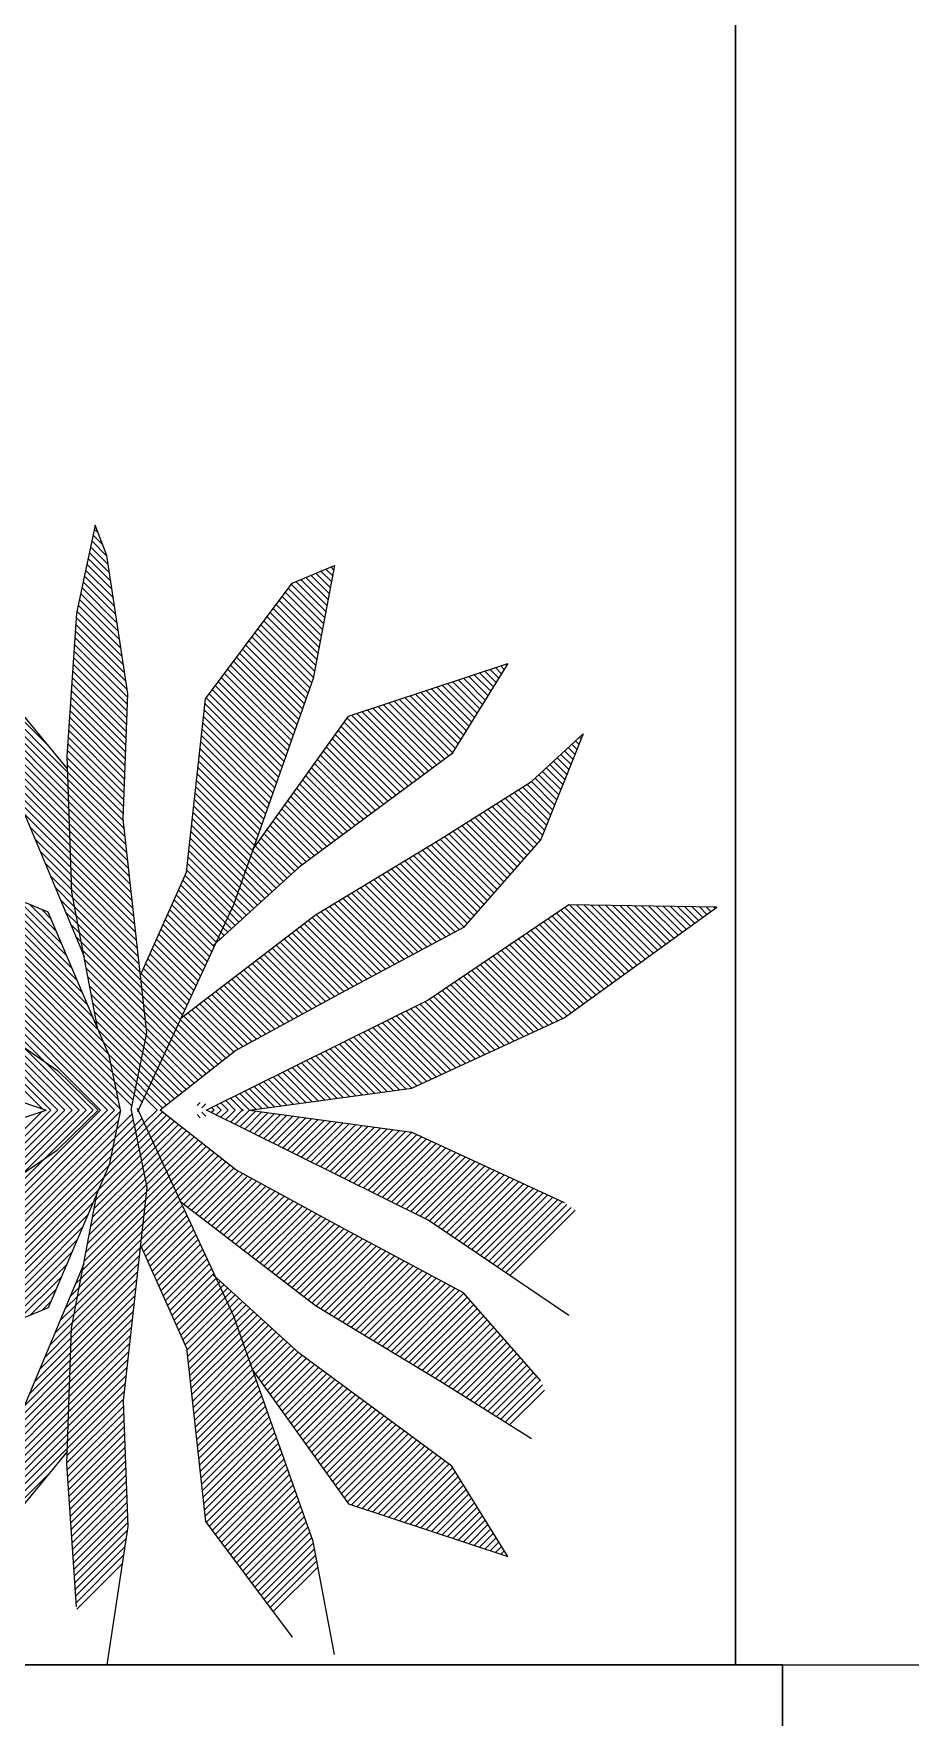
# Model space of a CAD drawing. Header units: millimetres. Extents: x 1993 to 4093, y 1262 to 2017.
# Drawn here: x 3575.36 to 3591.56, y 1297.12 to 1328.24 of the extents above; entities that cross this region are included whole.
import ezdxf

# ---------------------------------------------------------------- set-up
doc = ezdxf.new("R2010")
doc.units = ezdxf.units.MM
doc.layers.add('COLUMN', color=251, linetype='Continuous')
doc.layers.add('PLANNER', color=3, linetype='Continuous')
for name, color, linetype, lineweight in [('Decoratives', 252, 'Continuous', 18), ('FLR CARPET 1', 254, 'Continuous', 15), ('FLR CARPET 2', 254, 'Continuous', 15), ('WALL', 251, 'Continuous', 30)]:
    doc.layers.add(name, color=color, linetype=linetype, lineweight=lineweight)

# ---------------------------------------------------------------- blocks, each defined once
blk = doc.blocks.new('Planters_Med')
at = {"layer": 'Decoratives'}
for p, q in [((-0.39, 10.533), (-0.737, 8.907)), ((-0.251, 10.176), (-0.428, 10.353)), ((-0.335, 10.391), (-0.405, 10.461)), ((-0.173, 9.975), (-0.39, 10.533)), ((-0.124, 9.655), (-0.498, 10.029)), ((-0.148, 9.81), (-0.475, 10.137)), ((-0.172, 9.965), (-0.452, 10.245)), ((0.217, 7.42), (-0.173, 9.975)), ((-0.053, 9.191), (-0.567, 9.705)), ((-0.077, 9.346), (-0.544, 9.813)), ((-0.101, 9.501), (-0.521, 9.921)), ((3.252, 9.464), (4.032, 9.789)), ((4.032, 9.789), (3.642, 7.699)), ((3.976, 9.491), (3.782, 9.685)), ((3.997, 9.602), (3.875, 9.723)), ((4.017, 9.712), (3.967, 9.762)), ((0.017, 8.726), (-0.636, 9.38)), ((-0.006, 8.881), (-0.613, 9.488)), ((-0.03, 9.036), (-0.59, 9.596)), ((1.648, 7.327), (3.252, 9.464)), ((3.832, 8.717), (3.18, 9.369)), ((3.852, 8.828), (3.236, 9.443)), ((3.873, 8.938), (3.319, 9.492)), ((3.894, 9.049), (3.412, 9.53)), ((3.914, 9.159), (3.504, 9.569)), ((3.935, 9.27), (3.597, 9.608)), ((3.956, 9.38), (3.69, 9.646)), ((0.088, 8.262), (-0.706, 9.056)), ((0.065, 8.417), (-0.682, 9.164)), ((0.041, 8.572), (-0.659, 9.272)), ((3.749, 8.275), (2.955, 9.069)), ((3.77, 8.385), (3.011, 9.144)), ((3.79, 8.496), (3.068, 9.219)), ((3.811, 8.606), (3.124, 9.294)), ((-1.246, 6.448), (-3.54, 8.742)), ((-0.737, 8.907), (-0.91, 6.259)), ((0.136, 7.952), (-0.742, 8.83)), ((0.112, 8.107), (-0.729, 8.948)), ((3.667, 7.833), (2.73, 8.769)), ((3.687, 7.943), (2.786, 8.844)), ((3.708, 8.054), (2.843, 8.919)), ((3.729, 8.164), (2.899, 8.994)), ((-0.9, 5.971), (-3.506, 8.576)), ((-0.896, 5.835), (-3.472, 8.411)), ((0.207, 7.488), (-0.766, 8.461)), ((0.183, 7.643), (-0.758, 8.584)), ((0.159, 7.798), (-0.75, 8.707)), ((3.546, 7.428), (2.505, 8.469)), ((3.58, 7.525), (2.561, 8.544)), ((3.615, 7.622), (2.618, 8.619)), ((3.646, 7.722), (2.674, 8.694)), ((-0.891, 5.699), (-3.437, 8.245)), ((0.21, 7.222), (-0.783, 8.215)), ((0.214, 7.349), (-0.775, 8.338)), ((3.375, 6.943), (2.224, 8.095)), ((3.409, 7.04), (2.28, 8.17)), ((3.444, 7.137), (2.336, 8.244)), ((3.478, 7.234), (2.393, 8.319)), ((3.512, 7.331), (2.449, 8.394)), ((-0.886, 5.563), (-3.403, 8.08)), ((-0.882, 5.427), (-3.303, 7.849)), ((-0.903, 6.03), (-2.428, 7.885)), ((0.195, 6.843), (-0.807, 7.845)), ((0.2, 6.969), (-0.799, 7.968)), ((0.205, 7.096), (-0.791, 8.091)), ((3.238, 6.555), (1.999, 7.795)), ((3.273, 6.652), (2.055, 7.87)), ((3.307, 6.749), (2.111, 7.945)), ((3.341, 6.846), (2.168, 8.02)), ((4.292, 7.002), (7.24, 7.978)), ((7.24, 7.978), (6.2, 6.306)), ((6.971, 7.546), (6.713, 7.803)), ((7.021, 7.627), (6.812, 7.836)), ((7.072, 7.707), (6.911, 7.869)), ((7.122, 7.788), (7.009, 7.901)), ((7.172, 7.869), (7.108, 7.934)), ((7.223, 7.95), (7.206, 7.966)), ((-0.877, 5.291), (-3.097, 7.511)), ((0.181, 6.464), (-0.831, 7.476)), ((0.186, 6.59), (-0.823, 7.599)), ((0.191, 6.717), (-0.815, 7.722)), ((3.102, 6.167), (1.774, 7.495)), ((3.136, 6.264), (1.83, 7.57)), ((3.17, 6.361), (1.886, 7.645)), ((3.204, 6.458), (1.942, 7.72)), ((3.642, 7.699), (2.168, 3.518)), ((6.468, 6.737), (5.728, 7.477)), ((6.518, 6.818), (5.826, 7.51)), ((6.569, 6.899), (5.925, 7.542)), ((6.619, 6.979), (6.023, 7.575)), ((6.669, 7.06), (6.122, 7.608)), ((6.719, 7.141), (6.221, 7.64)), ((6.77, 7.222), (6.319, 7.673)), ((6.82, 7.303), (6.418, 7.705)), ((6.87, 7.384), (6.516, 7.738)), ((6.921, 7.465), (6.615, 7.771)), ((-0.872, 5.156), (-2.89, 7.173)), ((0.172, 6.211), (-0.847, 7.229)), ((0.177, 6.337), (-0.839, 7.353)), ((0.13, 5.098), (0.217, 7.42)), ((1.3, 4.123), (1.648, 7.327)), ((2.999, 5.876), (1.638, 7.237)), ((3.033, 5.973), (1.661, 7.345)), ((3.068, 6.07), (1.717, 7.42)), ((5.923, 6.101), (4.84, 7.183)), ((5.999, 6.157), (4.939, 7.216)), ((6.074, 6.212), (5.038, 7.249)), ((6.149, 6.268), (5.136, 7.281)), ((6.216, 6.332), (5.235, 7.314)), ((6.267, 6.413), (5.333, 7.347)), ((6.317, 6.494), (5.432, 7.379)), ((6.367, 6.575), (5.531, 7.412)), ((6.418, 6.656), (5.629, 7.444)), ((0.158, 5.831), (-0.871, 6.86)), ((0.162, 5.958), (-0.863, 6.983)), ((0.167, 6.084), (-0.855, 7.106)), ((2.897, 5.585), (1.599, 6.882)), ((2.931, 5.682), (1.612, 7)), ((2.965, 5.779), (1.625, 7.119)), ((2.527, 4.536), (4.292, 7.002)), ((5.396, 5.71), (4.214, 6.892)), ((5.471, 5.765), (4.268, 6.968)), ((5.547, 5.821), (4.348, 7.02)), ((5.622, 5.877), (4.446, 7.053)), ((5.697, 5.933), (4.545, 7.086)), ((5.773, 5.989), (4.643, 7.118)), ((5.848, 6.045), (4.742, 7.151)), ((-0.137, 0.746), (-6.22, 6.83)), ((-0.099, 0.577), (-6.192, 6.67)), ((-0.868, 5.02), (-2.684, 6.836)), ((0.148, 5.578), (-0.887, 6.614)), ((0.153, 5.705), (-0.879, 6.737)), ((2.828, 5.391), (1.574, 6.645)), ((2.862, 5.488), (1.587, 6.764)), ((5.095, 5.486), (3.995, 6.586)), ((5.17, 5.542), (4.049, 6.663)), ((5.245, 5.598), (4.104, 6.739)), ((5.321, 5.654), (4.159, 6.816)), ((7.673, 5.794), (8.628, 6.677)), ((8.628, 6.677), (7.847, 4.726)), ((8.552, 6.489), (8.491, 6.551)), ((8.59, 6.583), (8.559, 6.614)), ((8.627, 6.676), (8.627, 6.677)), ((-0.065, 0.413), (-6.163, 6.51)), ((-0.032, 0.248), (-6.134, 6.35)), ((-0.863, 4.884), (-2.477, 6.498)), ((-0.91, 6.259), (-0.824, 3.75)), ((0.134, 5.199), (-0.91, 6.243)), ((0.139, 5.325), (-0.903, 6.367)), ((0.144, 5.452), (-0.895, 6.49)), ((2.726, 5.1), (1.535, 6.29)), ((2.76, 5.197), (1.548, 6.409)), ((2.794, 5.294), (1.561, 6.527)), ((6.2, 6.306), (3.382, 4.215)), ((4.793, 5.262), (3.776, 6.28)), ((4.869, 5.318), (3.83, 6.357)), ((4.944, 5.374), (3.885, 6.433)), ((5.019, 5.43), (3.94, 6.51)), ((8.365, 6.021), (8.15, 6.235)), ((8.402, 6.114), (8.218, 6.298)), ((8.44, 6.208), (8.287, 6.361)), ((8.477, 6.302), (8.355, 6.424)), ((8.515, 6.395), (8.423, 6.487)), ((0.002, 0.083), (-6.105, 6.19)), ((0.036, -0.082), (-6.076, 6.029)), ((-0.858, 4.748), (-2.27, 6.16)), ((0.134, 5.068), (-0.905, 6.107)), ((0.15, 4.921), (-0.9, 5.971)), ((2.623, 4.809), (1.497, 5.935)), ((2.657, 4.906), (1.51, 6.053)), ((2.691, 5.003), (1.523, 6.172)), ((4.492, 5.039), (3.557, 5.974)), ((4.568, 5.095), (3.611, 6.051)), ((4.643, 5.151), (3.666, 6.127)), ((4.718, 5.207), (3.721, 6.204)), ((8.177, 5.552), (7.81, 5.92)), ((8.215, 5.646), (7.878, 5.983)), ((8.252, 5.74), (7.946, 6.046)), ((8.29, 5.833), (8.014, 6.109)), ((8.327, 5.927), (8.082, 6.172)), ((0.069, -0.247), (-6.047, 5.869)), ((-0.03, -0.279), (-6.018, 5.709)), ((-0.854, 4.612), (-2.064, 5.822)), ((0.166, 4.773), (-0.896, 5.835)), ((0.182, 4.626), (-0.891, 5.699)), ((2.555, 4.615), (1.471, 5.698)), ((2.589, 4.712), (1.484, 5.817)), ((4.191, 4.815), (3.338, 5.669)), ((4.266, 4.871), (3.392, 5.745)), ((4.342, 4.927), (3.447, 5.822)), ((4.417, 4.983), (3.502, 5.898)), ((5.983, 4.726), (7.673, 5.794)), ((7.99, 5.084), (7.432, 5.642)), ((8.027, 5.177), (7.512, 5.692)), ((8.065, 5.271), (7.593, 5.743)), ((8.102, 5.365), (7.673, 5.794)), ((8.14, 5.458), (7.741, 5.857)), ((-0.161, -0.279), (-5.989, 5.549)), ((-0.849, 4.476), (-1.857, 5.484)), ((0.198, 4.479), (-0.886, 5.563)), ((0.214, 4.331), (-0.882, 5.427)), ((2.452, 4.324), (1.433, 5.343)), ((2.486, 4.421), (1.446, 5.462)), ((2.52, 4.518), (1.458, 5.58)), ((3.89, 4.592), (3.119, 5.363)), ((3.965, 4.648), (3.174, 5.439)), ((4.04, 4.704), (3.228, 5.516)), ((4.116, 4.76), (3.283, 5.592)), ((7.713, 4.574), (6.95, 5.337)), ((7.774, 4.643), (7.03, 5.388)), ((7.835, 4.713), (7.11, 5.438)), ((7.877, 4.803), (7.191, 5.489)), ((7.915, 4.896), (7.271, 5.54)), ((7.952, 4.99), (7.352, 5.591)), ((-1.734, 5.284), (-0.59, 2.56)), ((-0.844, 4.34), (-1.696, 5.192)), ((0.231, 4.184), (-0.877, 5.291)), ((0.247, 4.037), (-0.872, 5.156)), ((0.263, 3.889), (-0.868, 5.02)), ((0.563, 1.149), (0.13, 5.098)), ((2.35, 4.033), (1.394, 4.988)), ((2.384, 4.13), (1.407, 5.107)), ((2.418, 4.227), (1.42, 5.225)), ((3.513, 4.313), (2.845, 4.981)), ((3.588, 4.368), (2.9, 5.057)), ((3.664, 4.424), (2.955, 5.133)), ((3.739, 4.48), (3.009, 5.21)), ((3.814, 4.536), (3.064, 5.286)), ((7.283, 4.085), (6.387, 4.981)), ((7.344, 4.155), (6.467, 5.032)), ((7.406, 4.225), (6.548, 5.083)), ((7.467, 4.294), (6.628, 5.134)), ((7.529, 4.364), (6.708, 5.184)), ((7.59, 4.434), (6.789, 5.235)), ((7.651, 4.504), (6.869, 5.286)), ((-0.84, 4.204), (-1.601, 4.965)), ((-0.835, 4.068), (-1.506, 4.739)), ((0.279, 3.742), (-0.863, 4.884)), ((0.295, 3.594), (-0.858, 4.748)), ((2.281, 3.839), (1.369, 4.751)), ((2.315, 3.936), (1.381, 4.87)), ((3.227, 4.074), (2.626, 4.675)), ((3.296, 4.136), (2.681, 4.751)), ((3.364, 4.199), (2.736, 4.828)), ((3.438, 4.257), (2.79, 4.904)), ((3.685, 3.333), (5.983, 4.726)), ((6.915, 3.666), (5.903, 4.678)), ((6.976, 3.736), (5.985, 4.727)), ((7.037, 3.806), (6.065, 4.778)), ((7.099, 3.876), (6.146, 4.829)), ((7.16, 3.945), (6.226, 4.88)), ((7.222, 4.015), (6.306, 4.93)), ((7.847, 4.726), (6.417, 3.1)), ((-1.258, 3.379), (-3.728, 4.401)), ((-0.83, 3.933), (-1.41, 4.513)), ((0.311, 3.447), (-0.854, 4.612)), ((0.327, 3.3), (-0.849, 4.476)), ((2.179, 3.548), (1.33, 4.396)), ((2.213, 3.645), (1.343, 4.515)), ((2.247, 3.742), (1.356, 4.633)), ((3.021, 3.886), (2.486, 4.421)), ((3.09, 3.948), (2.52, 4.518)), ((3.159, 4.011), (2.571, 4.598)), ((6.546, 3.247), (5.413, 4.38)), ((6.608, 3.317), (5.495, 4.43)), ((6.669, 3.387), (5.577, 4.479)), ((6.73, 3.457), (5.658, 4.529)), ((6.792, 3.527), (5.74, 4.579)), ((6.853, 3.596), (5.822, 4.628)), ((-0.292, -0.279), (-4.912, 4.341)), ((-0.234, 0.975), (-3.612, 4.353)), ((-0.331, 1.203), (-3.388, 4.26)), ((-0.429, 1.432), (-3.165, 4.168)), ((-0.526, 1.66), (-2.941, 4.075)), ((-0.825, 3.797), (-1.315, 4.287)), ((-0.804, 3.644), (-1.22, 4.06)), ((0.344, 3.152), (-0.844, 4.34)), ((0.36, 3.005), (-0.84, 4.204)), ((0.376, 2.858), (-0.835, 4.068)), ((0.446, 2.217), (1.3, 4.123)), ((2.056, 3.277), (1.273, 4.06)), ((2.098, 3.366), (1.304, 4.16)), ((2.139, 3.456), (1.317, 4.278)), ((3.382, 4.215), (1.787, 2.758)), ((2.816, 3.698), (2.384, 4.13)), ((2.884, 3.76), (2.418, 4.227)), ((2.953, 3.823), (2.452, 4.324)), ((6.084, 2.922), (4.923, 4.083)), ((6.17, 2.968), (5.005, 4.133)), ((6.255, 3.014), (5.087, 4.182)), ((6.341, 3.059), (5.168, 4.232)), ((6.423, 3.108), (5.25, 4.281)), ((6.485, 3.178), (5.332, 4.331)), ((-0.623, 1.889), (-2.717, 3.983)), ((-0.72, 2.117), (-2.494, 3.89)), ((-0.818, 2.346), (-2.27, 3.798)), ((-0.773, 3.482), (-1.125, 3.834)), ((0.392, 2.71), (-0.83, 3.933)), ((0.408, 2.563), (-0.825, 3.797)), ((-0.824, 3.75), (-0.351, 1.251)), ((1.932, 3.008), (1.151, 3.788)), ((1.973, 3.097), (1.191, 3.879)), ((2.015, 3.187), (1.232, 3.97)), ((2.542, 3.447), (2.247, 3.742)), ((2.61, 3.51), (2.281, 3.839)), ((2.679, 3.573), (2.315, 3.936)), ((2.747, 3.635), (2.35, 4.033)), ((5.486, 2.602), (4.351, 3.736)), ((5.572, 2.647), (4.433, 3.786)), ((5.657, 2.693), (4.515, 3.836)), ((5.743, 2.739), (4.596, 3.885)), ((5.828, 2.785), (4.678, 3.935)), ((5.913, 2.831), (4.76, 3.984)), ((5.999, 2.876), (4.841, 4.034)), ((-0.915, 2.574), (-2.046, 3.705)), ((-1.012, 2.802), (-1.823, 3.613)), ((-1.109, 3.031), (-1.599, 3.521)), ((-1.207, 3.259), (-1.375, 3.428)), ((-0.743, 3.32), (-1.03, 3.608)), ((0.424, 2.416), (-0.804, 3.644)), ((0.441, 2.268), (-0.773, 3.482)), ((2.168, 3.518), (0.395, -0.31)), ((1.765, 2.649), (0.988, 3.426)), ((1.807, 2.739), (1.029, 3.517)), ((1.848, 2.828), (1.07, 3.607)), ((1.89, 2.918), (1.11, 3.698)), ((2.336, 3.259), (2.139, 3.456)), ((2.404, 3.322), (2.179, 3.548)), ((2.473, 3.385), (2.213, 3.645)), ((4.974, 2.327), (3.861, 3.439)), ((5.059, 2.373), (3.943, 3.489)), ((5.145, 2.419), (4.025, 3.538)), ((5.23, 2.464), (4.106, 3.588)), ((5.315, 2.51), (4.188, 3.637)), ((5.401, 2.556), (4.27, 3.687)), ((8.367, 3.518), (5.766, 1.754)), ((8.28, 1.429), (11.098, 3.472)), ((9.47, 2.291), (8.293, 3.468)), ((11.098, 3.472), (8.367, 3.518)), ((9.546, 2.347), (8.375, 3.518)), ((9.622, 2.402), (8.508, 3.516)), ((9.698, 2.457), (8.642, 3.513)), ((9.774, 2.512), (8.775, 3.511)), ((9.85, 2.567), (8.909, 3.509)), ((9.926, 2.622), (9.042, 3.507)), ((10.002, 2.677), (9.175, 3.505)), ((10.079, 2.733), (9.309, 3.502)), ((10.155, 2.788), (9.442, 3.5)), ((10.231, 2.843), (9.576, 3.498)), ((10.307, 2.898), (9.709, 3.496)), ((10.383, 2.953), (9.843, 3.493)), ((10.459, 3.008), (9.976, 3.491)), ((10.535, 3.064), (10.11, 3.489)), ((10.611, 3.119), (10.243, 3.487)), ((10.687, 3.174), (10.376, 3.484)), ((10.763, 3.229), (10.51, 3.482)), ((10.839, 3.284), (10.643, 3.48)), ((10.915, 3.339), (10.777, 3.478)), ((10.991, 3.394), (10.91, 3.475)), ((11.067, 3.45), (11.044, 3.473)), ((-1.312, 0.609), (-3.976, 3.274)), ((-0.13, 0.731), (-1.258, 3.379)), ((-0.712, 3.158), (-0.935, 3.381)), ((-0.681, 2.997), (-0.84, 3.155)), ((0.457, 2.121), (-0.743, 3.32)), ((0.473, 1.974), (-0.712, 3.158)), ((1.641, 2.38), (0.866, 3.154)), ((1.682, 2.47), (0.907, 3.245)), ((1.724, 2.559), (0.948, 3.336)), ((1.196, 1.42), (3.685, 3.333)), ((2.13, 3.071), (2.015, 3.187)), ((2.199, 3.134), (2.056, 3.277)), ((2.267, 3.197), (2.098, 3.366)), ((4.461, 2.052), (3.4, 3.113)), ((4.547, 2.098), (3.474, 3.17)), ((4.632, 2.144), (3.549, 3.227)), ((4.717, 2.19), (3.623, 3.284)), ((4.803, 2.236), (3.698, 3.34)), ((4.888, 2.281), (3.78, 3.39)), ((9.014, 1.96), (7.824, 3.15)), ((9.09, 2.016), (7.903, 3.203)), ((9.166, 2.071), (7.981, 3.256)), ((9.242, 2.126), (8.059, 3.309)), ((9.318, 2.181), (8.137, 3.362)), ((9.394, 2.236), (8.215, 3.415)), ((-1.364, -0.256), (-4.518, 2.897)), ((-0.651, 2.835), (-0.745, 2.929)), ((0.489, 1.826), (-0.681, 2.997)), ((0.505, 1.679), (-0.651, 2.835)), ((1.516, 2.111), (0.745, 2.883)), ((1.558, 2.201), (0.785, 2.973)), ((1.599, 2.29), (0.826, 3.064)), ((1.856, 2.821), (1.848, 2.828)), ((1.925, 2.883), (1.89, 2.918)), ((1.993, 2.946), (1.932, 3.008)), ((2.062, 3.009), (1.973, 3.097)), ((4.035, 1.823), (3.029, 2.828)), ((4.12, 1.869), (3.103, 2.885)), ((4.205, 1.915), (3.178, 2.942)), ((4.29, 1.961), (3.252, 2.999)), ((4.376, 2.007), (3.326, 3.056)), ((6.417, 3.1), (4.162, 1.892)), ((8.558, 1.63), (7.355, 2.832)), ((8.634, 1.685), (7.434, 2.885)), ((8.71, 1.74), (7.512, 2.938)), ((8.786, 1.795), (7.59, 2.991)), ((8.862, 1.85), (7.668, 3.044)), ((8.938, 1.905), (7.746, 3.097)), ((-1.211, -0.279), (-4.237, 2.747)), ((-1.08, -0.279), (-3.956, 2.598)), ((-0.62, 2.673), (-0.65, 2.703)), ((0.521, 1.532), (-0.62, 2.673)), ((0.537, 1.384), (-0.59, 2.511)), ((1.35, 1.752), (0.582, 2.52)), ((1.392, 1.842), (0.623, 2.611)), ((1.433, 1.932), (0.663, 2.701)), ((1.475, 2.021), (0.704, 2.792)), ((3.611, 1.591), (2.658, 2.543)), ((3.696, 1.637), (2.732, 2.6)), ((3.781, 1.683), (2.807, 2.657)), ((3.865, 1.73), (2.881, 2.714)), ((3.95, 1.776), (2.955, 2.771)), ((8.069, 1.331), (6.886, 2.514)), ((8.159, 1.372), (6.965, 2.567)), ((8.249, 1.414), (7.043, 2.62)), ((8.329, 1.464), (7.121, 2.673)), ((8.406, 1.519), (7.199, 2.726)), ((8.482, 1.574), (7.277, 2.779)), ((-0.948, -0.279), (-3.675, 2.448)), ((-0.817, -0.279), (-3.394, 2.298)), ((0.554, 1.237), (-0.559, 2.35)), ((0.554, 1.105), (-0.528, 2.188)), ((1.225, 1.483), (0.46, 2.248)), ((1.267, 1.573), (0.501, 2.339)), ((1.308, 1.663), (0.542, 2.43)), ((3.102, 1.312), (2.213, 2.201)), ((3.187, 1.359), (2.287, 2.258)), ((3.272, 1.405), (2.361, 2.315)), ((3.357, 1.451), (2.436, 2.372)), ((3.441, 1.498), (2.51, 2.429)), ((3.526, 1.544), (2.584, 2.486)), ((7.53, 1.082), (6.417, 2.195)), ((7.62, 1.124), (6.495, 2.248)), ((7.71, 1.165), (6.574, 2.302)), ((7.8, 1.207), (6.652, 2.355)), ((7.89, 1.248), (6.73, 2.408)), ((7.979, 1.29), (6.808, 2.461)), ((0.532, 0.996), (-0.498, 2.026)), ((1.184, 1.394), (0.457, 2.121)), ((1.142, 1.304), (0.473, 1.974)), ((2.678, 1.08), (1.842, 1.916)), ((2.763, 1.126), (1.916, 1.973)), ((2.848, 1.173), (1.991, 2.03)), ((2.933, 1.219), (2.065, 2.087)), ((3.018, 1.266), (2.139, 2.144)), ((4.162, 1.892), (2.211, 0.824)), ((6.992, 0.834), (5.948, 1.877)), ((7.082, 0.875), (6.026, 1.93)), ((7.171, 0.917), (6.105, 1.983)), ((7.261, 0.958), (6.183, 2.036)), ((7.351, 0.999), (6.261, 2.089)), ((7.441, 1.041), (6.339, 2.142)), ((0.511, 0.886), (-0.467, 1.864)), ((0.489, 0.777), (-0.437, 1.702)), ((1.101, 1.214), (0.489, 1.826)), ((1.059, 1.125), (0.505, 1.679)), ((2.175, 0.796), (1.397, 1.574)), ((2.254, 0.848), (1.471, 1.631)), ((2.339, 0.894), (1.545, 1.688)), ((2.424, 0.941), (1.62, 1.745)), ((5.766, 1.754), (1.667, -0.279)), ((2.509, 0.987), (1.694, 1.802)), ((2.594, 1.034), (1.768, 1.859)), ((6.453, 0.585), (5.444, 1.594)), ((6.543, 0.627), (5.532, 1.638)), ((6.633, 0.668), (5.62, 1.681)), ((6.723, 0.709), (5.707, 1.725)), ((6.812, 0.751), (5.792, 1.771)), ((6.902, 0.792), (5.87, 1.824)), ((0.467, 0.668), (-0.406, 1.541)), ((0.445, 0.558), (-0.376, 1.379)), ((1.018, 1.035), (0.521, 1.532)), ((0.976, 0.946), (0.537, 1.384)), ((1.882, 0.565), (1.142, 1.304)), ((1.955, 0.623), (1.184, 1.394)), ((2.028, 0.68), (1.249, 1.46)), ((2.102, 0.738), (1.323, 1.517)), ((5.735, 0.254), (4.743, 1.246)), ((5.825, 0.295), (4.83, 1.29)), ((5.915, 0.337), (4.918, 1.333)), ((6.004, 0.378), (5.006, 1.377)), ((6.094, 0.419), (5.093, 1.42)), ((6.184, 0.461), (5.181, 1.464)), ((6.274, 0.502), (5.269, 1.507)), ((6.363, 0.544), (5.357, 1.551)), ((5.463, 0.128), (8.28, 1.429)), ((-2.168, 1.196), (-1.084, 0.453)), ((-0.686, -0.279), (-2.145, 1.18)), ((0.423, 0.449), (-0.331, 1.203)), ((0.401, 0.34), (-0.234, 0.975)), ((0.277, -0.279), (0.563, 1.149)), ((0.851, 0.677), (0.532, 0.996)), ((0.935, 0.856), (0.554, 1.237)), ((0.893, 0.766), (0.554, 1.105)), ((1.588, 0.333), (0.976, 0.946)), ((1.662, 0.391), (1.018, 1.035)), ((1.735, 0.449), (1.059, 1.125)), ((1.808, 0.507), (1.101, 1.214)), ((5.005, 0.066), (4.129, 0.942)), ((5.12, 0.081), (4.216, 0.985)), ((5.236, 0.097), (4.304, 1.029)), ((5.351, 0.113), (4.392, 1.072)), ((5.466, 0.129), (4.48, 1.116)), ((5.556, 0.171), (4.567, 1.159)), ((5.645, 0.212), (4.655, 1.203)), ((-0.555, -0.279), (-1.728, 0.895)), ((0.379, 0.23), (-0.137, 0.746)), ((0.076, -0.279), (-0.13, 0.731)), ((0.727, 0.408), (0.467, 0.668)), ((0.768, 0.497), (0.489, 0.777)), ((0.81, 0.587), (0.511, 0.886)), ((2.211, 0.824), (0.811, -0.279)), ((1.368, 0.16), (0.851, 0.677)), ((1.441, 0.218), (0.893, 0.766)), ((1.515, 0.276), (0.935, 0.856)), ((4.196, -0.044), (3.515, 0.637)), ((4.311, -0.028), (3.602, 0.681)), ((4.427, -0.013), (3.69, 0.724)), ((4.543, 0.003), (3.778, 0.768)), ((4.658, 0.019), (3.866, 0.811)), ((4.774, 0.034), (3.953, 0.855)), ((4.889, 0.05), (4.041, 0.898)), ((-3.598, 0.499), (-1.298, -0.279)), ((-0.424, -0.279), (-1.312, 0.609)), ((-1.084, 0.453), (-0.334, -0.279)), ((0.357, 0.121), (-0.099, 0.577)), ((0.336, 0.012), (-0.065, 0.413)), ((0.602, 0.139), (0.401, 0.34)), ((0.644, 0.228), (0.423, 0.449)), ((0.685, 0.318), (0.445, 0.558)), ((1.074, -0.071), (0.685, 0.318)), ((1.148, -0.013), (0.727, 0.408)), ((1.221, 0.044), (0.768, 0.497)), ((1.295, 0.102), (0.81, 0.587)), ((3.387, -0.154), (2.901, 0.333)), ((3.503, -0.138), (2.988, 0.376)), ((3.618, -0.122), (3.076, 0.42)), ((3.734, -0.107), (3.164, 0.463)), ((3.849, -0.091), (3.252, 0.507)), ((3.965, -0.075), (3.339, 0.55)), ((4.08, -0.06), (3.427, 0.594)), ((0.314, -0.098), (-0.032, 0.248)), ((0.292, -0.207), (0.002, 0.083)), ((0.478, -0.13), (0.336, 0.012)), ((0.519, -0.041), (0.357, 0.121)), ((0.561, 0.049), (0.379, 0.23)), ((0.854, -0.245), (0.561, 0.049)), ((0.928, -0.187), (0.602, 0.139)), ((1.001, -0.129), (0.644, 0.228)), ((2.579, -0.263), (2.287, 0.028)), ((2.694, -0.248), (2.375, 0.072)), ((2.81, -0.232), (2.462, 0.115)), ((2.463, -0.279), (5.463, 0.128)), ((2.925, -0.216), (2.55, 0.159)), ((3.041, -0.201), (2.638, 0.202)), ((3.156, -0.185), (2.725, 0.246)), ((3.272, -0.169), (2.813, 0.289)), ((0.069, -0.311), (-6.047, -6.427)), ((-0.03, -0.279), (-6.018, -6.267)), ((-0.161, -0.279), (-5.989, -6.107)), ((-0.292, -0.279), (-4.912, -4.899)), ((-1.364, -0.301), (-4.518, -3.455)), ((-1.211, -0.279), (-4.237, -3.305)), ((-1.08, -0.279), (-3.956, -3.155)), ((-0.948, -0.279), (-3.675, -3.005)), ((-3.598, -1.056), (-1.298, -0.279)), ((-0.817, -0.279), (-3.394, -2.855)), ((-0.686, -0.279), (-2.145, -1.738)), ((-0.555, -0.279), (-1.728, -1.452)), ((-0.424, -0.279), (-1.312, -1.167)), ((-1.084, -1.011), (-0.334, -0.279)), ((0.076, -0.279), (-0.13, -1.289)), ((0.277, -0.279), (0.563, -1.707)), ((2.168, -4.076), (0.395, -0.248)), ((0.757, -0.279), (0.519, -0.041)), ((0.757, -0.279), (0.519, -0.517)), ((2.211, -1.382), (0.811, -0.279)), ((1.554, -0.138), (1.497, -0.195)), ((1.658, -0.165), (1.585, -0.238)), ((5.766, -2.311), (1.667, -0.279)), ((1.676, -0.279), (1.673, -0.276)), ((1.676, -0.279), (1.673, -0.281)), ((1.807, -0.279), (1.761, -0.233)), ((1.807, -0.279), (1.761, -0.325)), ((1.938, -0.279), (1.848, -0.189)), ((1.938, -0.279), (1.848, -0.368)), ((2.069, -0.279), (1.936, -0.146)), ((2.069, -0.279), (1.936, -0.412)), ((2.2, -0.279), (2.024, -0.102)), ((2.2, -0.279), (2.024, -0.455)), ((2.348, -0.295), (2.111, -0.059)), ((2.348, -0.263), (2.111, -0.499)), ((2.463, -0.279), (2.199, -0.015)), ((2.463, -0.279), (2.199, -0.542)), ((2.579, -0.294), (2.287, -0.586)), ((2.694, -0.31), (2.375, -0.629)), ((2.463, -0.279), (5.463, -0.685)), ((0.036, -0.476), (-6.076, -6.587)), ((0.336, -0.569), (-0.065, -0.97)), ((0.314, -0.46), (-0.032, -0.805)), ((0.292, -0.351), (0.002, -0.64)), ((0.478, -0.427), (0.336, -0.569)), ((0.519, -0.517), (0.357, -0.679)), ((0.561, -0.607), (0.379, -0.788)), ((0.854, -0.313), (0.561, -0.607)), ((0.928, -0.371), (0.602, -0.696)), ((1.001, -0.429), (0.644, -0.786)), ((1.074, -0.486), (0.685, -0.875)), ((1.148, -0.544), (0.727, -0.965)), ((1.221, -0.602), (0.768, -1.055)), ((1.554, -0.419), (1.497, -0.363)), ((1.658, -0.392), (1.585, -0.32)), ((2.81, -0.326), (2.462, -0.673)), ((2.925, -0.341), (2.55, -0.716)), ((3.041, -0.357), (2.638, -0.76)), ((3.156, -0.373), (2.725, -0.803)), ((3.272, -0.388), (2.813, -0.847)), ((3.387, -0.404), (2.901, -0.89)), ((3.503, -0.42), (2.988, -0.934)), ((3.618, -0.435), (3.076, -0.977)), ((3.734, -0.451), (3.164, -1.021)), ((3.849, -0.467), (3.252, -1.064)), ((3.965, -0.482), (3.339, -1.108)), ((4.08, -0.498), (3.427, -1.151)), ((4.196, -0.514), (3.515, -1.195)), ((4.311, -0.529), (3.602, -1.238)), ((4.427, -0.545), (3.69, -1.282)), ((4.543, -0.561), (3.778, -1.325)), ((4.658, -0.576), (3.866, -1.369)), ((4.774, -0.592), (3.953, -1.412)), ((4.889, -0.608), (4.041, -1.456)), ((-0.032, -0.805), (-6.134, -6.907)), ((0.002, -0.64), (-6.105, -6.747)), ((0.401, -0.897), (-0.234, -1.532)), ((0.379, -0.788), (-0.137, -1.304)), ((0.357, -0.679), (-0.099, -1.135)), ((0.602, -0.696), (0.401, -0.897)), ((0.644, -0.786), (0.423, -1.007)), ((0.685, -0.875), (0.445, -1.116)), ((1.295, -0.66), (0.81, -1.144)), ((1.368, -0.718), (0.851, -1.234)), ((1.441, -0.775), (0.893, -1.324)), ((1.515, -0.833), (0.935, -1.413)), ((1.588, -0.891), (0.976, -1.503)), ((5.005, -0.623), (4.129, -1.499)), ((5.12, -0.639), (4.216, -1.543)), ((5.236, -0.655), (4.304, -1.586)), ((5.351, -0.67), (4.392, -1.63)), ((5.466, -0.687), (4.48, -1.673)), ((5.556, -0.728), (4.567, -1.717)), ((5.645, -0.77), (4.655, -1.76)), ((5.735, -0.811), (4.743, -1.804)), ((5.825, -0.853), (4.83, -1.847)), ((5.915, -0.894), (4.918, -1.891)), ((5.463, -0.685), (8.28, -1.986)), ((-0.099, -1.135), (-6.192, -7.228)), ((-0.065, -0.97), (-6.163, -7.067)), ((-1.312, -1.167), (-3.976, -3.831)), ((-2.168, -1.754), (-1.084, -1.011)), ((0.467, -1.225), (-0.406, -2.098)), ((0.445, -1.116), (-0.376, -1.936)), ((0.423, -1.007), (-0.331, -1.761)), ((0.727, -0.965), (0.467, -1.225)), ((0.768, -1.055), (0.489, -1.334)), ((0.81, -1.144), (0.511, -1.444)), ((0.851, -1.234), (0.532, -1.553)), ((1.662, -0.949), (1.018, -1.593)), ((1.735, -1.007), (1.059, -1.682)), ((1.808, -1.064), (1.101, -1.772)), ((1.882, -1.122), (1.142, -1.862)), ((1.955, -1.18), (1.184, -1.951)), ((2.028, -1.238), (1.249, -2.018)), ((6.004, -0.936), (5.006, -1.934)), ((6.094, -0.977), (5.093, -1.978)), ((6.184, -1.018), (5.181, -2.021)), ((6.274, -1.06), (5.269, -2.065)), ((6.363, -1.101), (5.357, -2.108)), ((6.453, -1.143), (5.444, -2.152)), ((6.543, -1.184), (5.532, -2.195)), ((6.633, -1.226), (5.62, -2.239)), ((-0.137, -1.304), (-6.22, -7.388)), ((-0.234, -1.532), (-3.612, -4.91)), ((-0.13, -1.289), (-1.258, -3.937)), ((0.532, -1.553), (-0.498, -2.584)), ((0.511, -1.444), (-0.467, -2.422)), ((0.489, -1.334), (-0.437, -2.26)), ((0.976, -1.503), (0.537, -1.942)), ((0.893, -1.324), (0.554, -1.662)), ((0.935, -1.413), (0.554, -1.794)), ((2.102, -1.296), (1.323, -2.075)), ((2.175, -1.354), (1.397, -2.132)), ((2.254, -1.405), (1.471, -2.189)), ((2.339, -1.452), (1.545, -2.246)), ((2.424, -1.498), (1.62, -2.303)), ((2.509, -1.545), (1.694, -2.36)), ((4.162, -2.45), (2.211, -1.382)), ((6.723, -1.267), (5.707, -2.282)), ((6.812, -1.308), (5.792, -2.329)), ((6.902, -1.35), (5.87, -2.382)), ((6.992, -1.391), (5.948, -2.435)), ((7.082, -1.433), (6.026, -2.488)), ((7.171, -1.474), (6.105, -2.541)), ((7.261, -1.516), (6.183, -2.594)), ((-0.331, -1.761), (-3.388, -4.818)), ((-0.824, -4.308), (-0.351, -1.808)), ((0.554, -1.794), (-0.559, -2.907)), ((0.554, -1.662), (-0.528, -2.745)), ((0.563, -1.707), (0.13, -5.656)), ((1.142, -1.862), (0.473, -2.531)), ((1.101, -1.772), (0.489, -2.384)), ((1.059, -1.682), (0.505, -2.236)), ((1.018, -1.593), (0.521, -2.089)), ((2.594, -1.591), (1.768, -2.417)), ((2.678, -1.638), (1.842, -2.474)), ((2.763, -1.684), (1.916, -2.531)), ((2.848, -1.73), (1.991, -2.588)), ((2.933, -1.777), (2.065, -2.645)), ((3.018, -1.823), (2.139, -2.702)), ((7.351, -1.557), (6.261, -2.647)), ((7.441, -1.598), (6.339, -2.7)), ((7.53, -1.64), (6.417, -2.753)), ((7.62, -1.681), (6.495, -2.806)), ((7.71, -1.723), (6.574, -2.859)), ((7.8, -1.764), (6.652, -2.912)), ((7.89, -1.806), (6.73, -2.965)), ((7.979, -1.847), (6.808, -3.018)), ((-0.429, -1.989), (-3.165, -4.725)), ((0.521, -2.089), (-0.62, -3.231)), ((0.537, -1.942), (-0.59, -3.069)), ((1.184, -1.951), (0.457, -2.679)), ((1.225, -2.041), (0.46, -2.806)), ((1.267, -2.131), (0.501, -2.897)), ((1.196, -1.977), (3.685, -3.89)), ((3.102, -1.87), (2.213, -2.759)), ((3.187, -1.916), (2.287, -2.816)), ((3.272, -1.962), (2.361, -2.873)), ((3.357, -2.009), (2.436, -2.93)), ((3.441, -2.055), (2.51, -2.987)), ((3.526, -2.102), (2.584, -3.044)), ((3.611, -2.148), (2.658, -3.101)), ((8.069, -1.888), (6.886, -3.071)), ((8.159, -1.93), (6.965, -3.124)), ((8.249, -1.971), (7.043, -3.177)), ((8.329, -2.022), (7.121, -3.23)), ((8.406, -2.077), (7.199, -3.283)), ((8.482, -2.132), (7.277, -3.336)), ((-0.526, -2.218), (-2.941, -4.633)), ((-0.623, -2.446), (-2.717, -4.54)), ((0.489, -2.384), (-0.681, -3.554)), ((0.505, -2.236), (-0.651, -3.392)), ((1.308, -2.22), (0.542, -2.987)), ((1.35, -2.31), (0.582, -3.078)), ((1.392, -2.4), (0.623, -3.168)), ((1.433, -2.489), (0.663, -3.259)), ((3.696, -2.195), (2.732, -3.158)), ((3.781, -2.241), (2.807, -3.215)), ((3.865, -2.287), (2.881, -3.272)), ((3.95, -2.334), (2.955, -3.329)), ((4.035, -2.38), (3.029, -3.386)), ((4.12, -2.427), (3.103, -3.443)), ((4.205, -2.473), (3.178, -3.5)), ((6.417, -3.658), (4.162, -2.45)), ((8.367, -4.076), (5.766, -2.311)), ((-0.72, -2.675), (-2.494, -4.448)), ((0.457, -2.679), (-0.743, -3.878)), ((0.473, -2.531), (-0.712, -3.716)), ((0.446, -2.774), (1.3, -4.68)), ((1.475, -2.579), (0.704, -3.35)), ((1.516, -2.669), (0.745, -3.44)), ((1.558, -2.758), (0.785, -3.531)), ((4.29, -2.519), (3.252, -3.557)), ((4.376, -2.564), (3.326, -3.614)), ((4.461, -2.61), (3.4, -3.671)), ((4.547, -2.656), (3.474, -3.728)), ((4.632, -2.702), (3.549, -3.785)), ((4.717, -2.747), (3.623, -3.842)), ((4.803, -2.793), (3.698, -3.898)), ((-0.818, -2.903), (-2.27, -4.355)), ((0.424, -2.973), (-0.804, -4.201)), ((0.441, -2.826), (-0.773, -4.039)), ((1.599, -2.848), (0.826, -3.621)), ((1.641, -2.938), (0.866, -3.712)), ((1.682, -3.027), (0.907, -3.803)), ((4.888, -2.839), (3.78, -3.947)), ((4.974, -2.885), (3.861, -3.997)), ((5.059, -2.93), (3.943, -4.046)), ((5.145, -2.976), (4.025, -4.096)), ((5.23, -3.022), (4.106, -4.145)), ((5.315, -3.068), (4.188, -4.195)), ((-0.915, -3.132), (-2.046, -4.263)), ((-1.012, -3.36), (-1.823, -4.171)), ((-1.734, -5.841), (-0.59, -3.117)), ((0.376, -3.415), (-0.835, -4.626)), ((0.392, -3.268), (-0.83, -4.49)), ((0.408, -3.121), (-0.825, -4.354)), ((-0.651, -3.392), (-0.745, -3.486)), ((-0.62, -3.231), (-0.65, -3.26)), ((1.724, -3.117), (0.948, -3.893)), ((1.765, -3.207), (0.988, -3.984)), ((1.807, -3.296), (1.029, -4.074)), ((1.848, -3.386), (1.07, -4.165)), ((3.382, -4.773), (1.787, -3.316)), ((1.856, -3.378), (1.848, -3.386)), ((5.401, -3.113), (4.27, -4.245)), ((5.486, -3.159), (4.351, -4.294)), ((5.572, -3.205), (4.433, -4.344)), ((5.657, -3.251), (4.515, -4.393)), ((5.743, -3.297), (4.596, -4.443)), ((5.828, -3.342), (4.678, -4.492)), ((5.913, -3.388), (4.76, -4.542)), ((-1.109, -3.588), (-1.599, -4.078)), ((-0.712, -3.716), (-0.935, -3.939)), ((0.344, -3.71), (-0.844, -4.898)), ((-0.681, -3.554), (-0.84, -3.713)), ((0.36, -3.563), (-0.84, -4.762)), ((1.89, -3.476), (1.11, -4.255)), ((1.932, -3.565), (1.151, -4.346)), ((1.973, -3.655), (1.191, -4.437)), ((1.925, -3.441), (1.89, -3.476)), ((1.993, -3.504), (1.932, -3.565)), ((2.062, -3.566), (1.973, -3.655)), ((2.13, -3.629), (2.015, -3.745)), ((2.199, -3.692), (2.056, -3.834)), ((5.999, -3.434), (4.841, -4.591)), ((6.084, -3.48), (4.923, -4.641)), ((6.17, -3.525), (5.005, -4.69)), ((6.255, -3.571), (5.087, -4.74)), ((6.341, -3.617), (5.168, -4.789)), ((6.423, -3.665), (5.25, -4.839)), ((6.485, -3.735), (5.332, -4.888)), ((7.847, -5.284), (6.417, -3.658)), ((-1.258, -3.937), (-3.728, -4.958)), ((-1.207, -3.817), (-1.375, -3.986)), ((-0.773, -4.039), (-1.125, -4.392)), ((-0.743, -3.878), (-1.03, -4.165)), ((0.311, -4.005), (-0.854, -5.17)), ((0.327, -3.857), (-0.849, -5.034)), ((2.015, -3.745), (1.232, -4.527)), ((2.056, -3.834), (1.273, -4.618)), ((2.098, -3.924), (1.304, -4.717)), ((2.139, -4.013), (1.317, -4.835)), ((2.267, -3.754), (2.098, -3.924)), ((2.336, -3.817), (2.139, -4.013)), ((2.404, -3.88), (2.179, -4.105)), ((2.473, -3.942), (2.213, -4.202)), ((2.542, -4.005), (2.247, -4.299)), ((3.685, -3.89), (5.983, -5.284)), ((6.546, -3.805), (5.413, -4.938)), ((6.608, -3.875), (5.495, -4.987)), ((6.669, -3.945), (5.577, -5.037)), ((6.73, -4.014), (5.658, -5.087)), ((-0.825, -4.354), (-1.315, -4.844)), ((-0.804, -4.201), (-1.22, -4.618)), ((-0.91, -6.817), (-0.824, -4.308)), ((0.279, -4.299), (-0.863, -5.441)), ((0.295, -4.152), (-0.858, -5.305)), ((2.179, -4.105), (1.33, -4.954)), ((2.213, -4.202), (1.343, -5.072)), ((2.247, -4.299), (1.356, -5.191)), ((3.642, -8.257), (2.168, -4.076)), ((2.61, -4.067), (2.281, -4.396)), ((2.679, -4.13), (2.315, -4.493)), ((2.747, -4.193), (2.35, -4.59)), ((2.816, -4.255), (2.384, -4.687)), ((2.884, -4.318), (2.418, -4.784)), ((6.792, -4.084), (5.74, -5.136)), ((6.853, -4.154), (5.822, -5.186)), ((6.915, -4.224), (5.903, -5.235)), ((6.976, -4.294), (5.985, -5.285)), ((-0.835, -4.626), (-1.506, -5.297)), ((-0.83, -4.49), (-1.41, -5.07)), ((0.247, -4.594), (-0.872, -5.713)), ((0.263, -4.447), (-0.868, -5.577)), ((2.281, -4.396), (1.369, -5.309)), ((2.315, -4.493), (1.381, -5.427)), ((2.35, -4.59), (1.394, -5.546)), ((2.953, -4.381), (2.452, -4.881)), ((3.021, -4.443), (2.486, -4.978)), ((3.09, -4.506), (2.52, -5.075)), ((3.159, -4.569), (2.571, -5.156)), ((3.227, -4.631), (2.626, -5.232)), ((7.037, -4.363), (6.065, -5.336)), ((7.099, -4.433), (6.146, -5.386)), ((7.16, -4.503), (6.226, -5.437)), ((7.222, -4.573), (6.306, -5.488)), ((7.283, -4.643), (6.387, -5.539)), ((-0.844, -4.898), (-1.696, -5.749)), ((-0.84, -4.762), (-1.601, -5.523)), ((0.214, -4.889), (-0.882, -5.985)), ((0.231, -4.741), (-0.877, -5.849)), ((1.3, -4.68), (1.648, -7.885)), ((2.384, -4.687), (1.407, -5.664)), ((2.418, -4.784), (1.42, -5.782)), ((2.452, -4.881), (1.433, -5.901)), ((2.486, -4.978), (1.446, -6.019)), ((3.296, -4.694), (2.681, -5.309)), ((3.364, -4.757), (2.736, -5.385)), ((3.438, -4.814), (2.79, -5.462)), ((3.513, -4.87), (2.845, -5.538)), ((3.588, -4.926), (2.9, -5.615)), ((6.2, -6.863), (3.382, -4.773)), ((7.344, -4.712), (6.467, -5.59)), ((7.406, -4.782), (6.548, -5.64)), ((7.467, -4.852), (6.628, -5.691)), ((7.529, -4.922), (6.708, -5.742)), ((-0.854, -5.17), (-2.064, -6.38)), ((-0.849, -5.034), (-1.857, -6.042)), ((0.182, -5.183), (-0.891, -6.257)), ((0.198, -5.036), (-0.886, -6.121)), ((2.52, -5.075), (1.458, -6.138)), ((2.555, -5.172), (1.471, -6.256)), ((2.589, -5.269), (1.484, -6.374)), ((2.527, -5.094), (4.292, -7.56)), ((3.664, -4.982), (2.955, -5.691)), ((3.739, -5.038), (3.009, -5.767)), ((3.814, -5.094), (3.064, -5.844)), ((3.89, -5.149), (3.119, -5.92)), ((3.965, -5.205), (3.174, -5.997)), ((4.04, -5.261), (3.228, -6.073)), ((5.983, -5.284), (7.673, -6.352)), ((7.59, -4.992), (6.789, -5.793)), ((7.651, -5.061), (6.869, -5.844)), ((7.713, -5.131), (6.95, -5.894)), ((7.774, -5.201), (7.03, -5.945)), ((7.835, -5.271), (7.11, -5.996)), ((-0.868, -5.577), (-2.684, -7.393)), ((-0.863, -5.441), (-2.477, -7.055)), ((-0.858, -5.305), (-2.27, -6.717)), ((0.15, -5.478), (-0.9, -6.528)), ((0.166, -5.331), (-0.896, -6.393)), ((2.623, -5.367), (1.497, -6.493)), ((2.657, -5.464), (1.51, -6.611)), ((2.691, -5.561), (1.523, -6.729)), ((4.116, -5.317), (3.283, -6.15)), ((4.191, -5.373), (3.338, -6.226)), ((4.266, -5.429), (3.392, -6.303)), ((4.342, -5.485), (3.447, -6.379)), ((4.417, -5.541), (3.502, -6.456)), ((4.492, -5.597), (3.557, -6.532)), ((7.877, -5.36), (7.191, -6.047)), ((7.915, -5.454), (7.271, -6.098)), ((-0.877, -5.849), (-3.097, -8.069)), ((-0.872, -5.713), (-2.89, -7.731)), ((0.134, -5.756), (-0.91, -6.8)), ((0.134, -5.626), (-0.905, -6.664)), ((0.139, -5.883), (-0.903, -6.925)), ((0.13, -5.656), (0.217, -7.978)), ((2.726, -5.658), (1.535, -6.848)), ((2.76, -5.755), (1.548, -6.966)), ((2.794, -5.852), (1.561, -7.085)), ((4.568, -5.652), (3.611, -6.608)), ((4.643, -5.708), (3.666, -6.685)), ((4.718, -5.764), (3.721, -6.761)), ((4.793, -5.82), (3.776, -6.838)), ((4.869, -5.876), (3.83, -6.914)), ((-0.886, -6.121), (-3.403, -8.638)), ((-0.882, -5.985), (-3.303, -8.407)), ((0.144, -6.009), (-0.895, -7.048)), ((0.148, -6.136), (-0.887, -7.171)), ((2.828, -5.949), (1.574, -7.203)), ((2.862, -6.046), (1.587, -7.321)), ((2.897, -6.143), (1.599, -7.44)), ((4.944, -5.932), (3.885, -6.991)), ((5.019, -5.988), (3.94, -7.067)), ((5.095, -6.044), (3.995, -7.144)), ((5.17, -6.099), (4.049, -7.22)), ((5.245, -6.155), (4.104, -7.297)), ((5.321, -6.211), (4.159, -7.373)), ((-0.9, -6.528), (-3.506, -9.134)), ((-0.896, -6.393), (-3.472, -8.968)), ((-0.891, -6.257), (-3.437, -8.803)), ((0.153, -6.262), (-0.879, -7.294)), ((0.158, -6.389), (-0.871, -7.417)), ((0.162, -6.515), (-0.863, -7.541)), ((2.931, -6.24), (1.612, -7.558)), ((2.965, -6.337), (1.625, -7.676)), ((2.999, -6.434), (1.638, -7.795)), ((3.033, -6.531), (1.661, -7.903)), ((5.396, -6.267), (4.214, -7.45)), ((5.471, -6.323), (4.268, -7.526)), ((5.547, -6.379), (4.348, -7.578)), ((5.622, -6.435), (4.446, -7.611)), ((5.697, -6.491), (4.545, -7.643)), ((-0.903, -6.587), (-2.428, -8.442)), ((-0.737, -9.465), (-0.91, -6.817)), ((0.167, -6.642), (-0.855, -7.664)), ((0.172, -6.768), (-0.847, -7.787)), ((3.068, -6.628), (1.717, -7.978)), ((3.102, -6.725), (1.774, -8.053)), ((3.136, -6.822), (1.83, -8.128)), ((5.773, -6.546), (4.643, -7.676)), ((5.848, -6.602), (4.742, -7.708)), ((5.923, -6.658), (4.84, -7.741)), ((5.999, -6.714), (4.939, -7.774)), ((6.074, -6.77), (5.038, -7.806)), ((6.149, -6.826), (5.136, -7.839)), ((-1.246, -7.005), (-3.54, -9.299)), ((0.177, -6.895), (-0.839, -7.91)), ((0.181, -7.021), (-0.831, -8.033)), ((0.186, -7.148), (-0.823, -8.156)), ((3.17, -6.919), (1.886, -8.203)), ((3.204, -7.016), (1.942, -8.277)), ((3.238, -7.113), (1.999, -8.352)), ((6.216, -6.89), (5.235, -7.872)), ((6.267, -6.971), (5.333, -7.904)), ((6.317, -7.052), (5.432, -7.937)), ((6.367, -7.133), (5.531, -7.969)), ((7.24, -8.535), (6.2, -6.863)), ((0.191, -7.274), (-0.815, -8.28)), ((0.195, -7.401), (-0.807, -8.403)), ((3.273, -7.21), (2.055, -8.427)), ((3.307, -7.307), (2.111, -8.502)), ((3.341, -7.404), (2.168, -8.577)), ((6.418, -7.214), (5.629, -8.002)), ((6.468, -7.294), (5.728, -8.035)), ((6.518, -7.375), (5.826, -8.067)), ((6.569, -7.456), (5.925, -8.1)), ((0.2, -7.527), (-0.799, -8.526)), ((0.205, -7.654), (-0.791, -8.649)), ((0.21, -7.78), (-0.783, -8.772)), ((3.375, -7.501), (2.224, -8.652)), ((3.409, -7.598), (2.28, -8.727)), ((3.444, -7.695), (2.336, -8.802)), ((4.292, -7.56), (7.24, -8.535)), ((6.619, -7.537), (6.023, -8.133)), ((6.669, -7.618), (6.122, -8.165)), ((6.719, -7.699), (6.221, -8.198)), ((6.77, -7.78), (6.319, -8.23)), ((0.214, -7.906), (-0.775, -8.895)), ((0.207, -8.045), (-0.766, -9.018)), ((0.217, -7.978), (-0.173, -10.533)), ((1.648, -7.885), (3.252, -10.021)), ((3.478, -7.792), (2.393, -8.877)), ((3.512, -7.889), (2.449, -8.952)), ((3.546, -7.986), (2.505, -9.027)), ((3.58, -8.083), (2.561, -9.102)), ((6.82, -7.861), (6.418, -8.263)), ((6.87, -7.941), (6.516, -8.296)), ((6.921, -8.022), (6.615, -8.328)), ((0.183, -8.2), (-0.758, -9.142)), ((0.159, -8.355), (-0.75, -9.265)), ((3.615, -8.18), (2.618, -9.177)), ((3.646, -8.28), (2.674, -9.252)), ((3.667, -8.39), (2.73, -9.327)), ((4.032, -10.346), (3.642, -8.257)), ((6.971, -8.103), (6.713, -8.361)), ((7.021, -8.184), (6.812, -8.394)), ((7.072, -8.265), (6.911, -8.426)), ((7.122, -8.346), (7.009, -8.459)), ((0.136, -8.51), (-0.742, -9.388)), ((0.112, -8.665), (-0.729, -9.505)), ((3.687, -8.501), (2.786, -9.402)), ((3.708, -8.611), (2.843, -9.476)), ((7.172, -8.427), (7.108, -8.491)), ((7.223, -8.508), (7.206, -8.524)), ((3.729, -8.722), (2.899, -9.551))]:
    blk.add_line(p, q, dxfattribs=at)
blk = doc.blocks.new('WORKSTATION AREA 02')
at = {"ltscale": 25}
blk.add_lwpolyline([(96613.359, 8352.751), (98143.347, 8352.751), (98143.347, 8599.073), (96613.359, 8599.073)], close=True, dxfattribs=at)

msp = doc.modelspace()

# ---------------------------------------------------------------- linework, layer by layer
at = {"layer": 'COLUMN', "ltscale": 25}
msp.add_lwpolyline([(3589.197, 1298.088), (3600.697, 1298.088), (3600.697, 1262.088), (3589.197, 1262.088)], close=True, dxfattribs=at)
at = {"layer": 'FLR CARPET 1'}
msp.add_lwpolyline([(3498.296, 1367.404), (3498.331, 1298.088), (3588.331, 1298.088), (3588.331, 1367.404)], dxfattribs=at)
at = {"layer": 'FLR CARPET 2', "ltscale": 25}
msp.add_lwpolyline([(3588.331, 1367.404), (3588.331, 1298.088), (3589.197, 1298.088), (3600.697, 1298.088)], dxfattribs=at)
at = {"layer": 'WALL', "ltscale": 25}
msp.add_lwpolyline([(3503.197, 1289.088), (3589.197, 1289.088), (3589.197, 1298.088), (3503.197, 1298.088)], close=True, dxfattribs=at)

# ---------------------------------------------------------------- block references
at = {"layer": 'Decoratives'}
msp.add_blockref('Planters_Med', (3576.885, 1308.621), dxfattribs=at)
at = {"layer": 'PLANNER'}
msp.add_blockref('WORKSTATION AREA 02', (-94086.662, -7054.663), dxfattribs=at)

doc.saveas('drawing.dxf')
